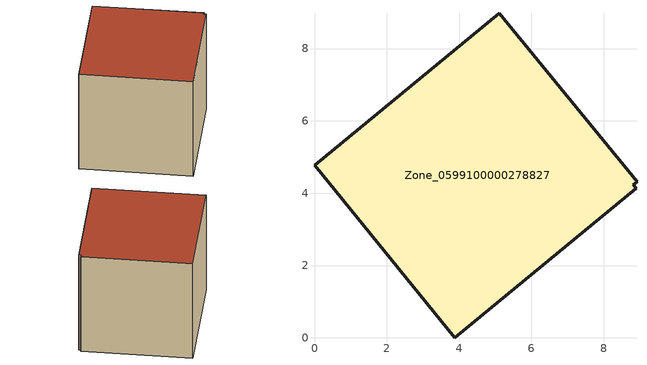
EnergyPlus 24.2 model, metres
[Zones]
Zone_0599100000278827
 floor ground (C_G): 8.92,4.32 8.82,4.24 8.9,4.14 3.88,0 0,4.77 5.11,8.98 z2.35
 wall outside (C_F): 8.92,4.32 5.11,8.98 0,4.77 3.88,0 8.9,4.14 8.82,4.24 8.92,4.32 z2.35:8.41
 roof outside (C_R): 8.82,4.24 8.92,4.32 5.11,8.98 0,4.77 3.88,0 8.9,4.14 z8.41
[BUILDING]
Pand.0599100000278827: North Axis=0; Terrain=City; Loads Convergence Tolerance Value=0.04; Temperature Convergence Tolerance Value=0.4; Solar Distribution=FullExterior; Maximum Number of Warmup Days=25; Minimum Number of Warmup Days=1
[Site:Location]
Rotterdam.The.Hague.AP_ZH_NLD Design_Conditions: Latitude=51.96; Longitude=4.45; Time Zone=1; Elevation=-4.5
[SITE:GROUNDTEMPERATURE:BUILDINGSURFACE]
18, 18, 18, 18, 18, 18, 18, 18, 18, 18, 18, 18
[MATERIAL] Thermal Absorptance=0.9; Solar Absorptance=0.7; Visible Absorptance=0.7
Name | Roughness | Thickness | Conductivity | Density | Specific Heat
G.TI.1946-1964 | MediumSmooth | 0.15 | 1 | 540 | 1210
F.TI.1946-1964 | Rough | 0.3 | 0.857143 | 1920 | 840
R.TI.1946-1964 | MediumRough | 0.2 | 0.277778 | 1500 | 1000
[CONSTRUCTION]
C_G: G.TI.1946-1964
C_F: F.TI.1946-1964
C_R: R.TI.1946-1964
[ZONE]
Zone_0599100000278827: Type=1; Multiplier=1; Ceiling Height=Autocalculate; Volume=Autocalculate; Floor Area=autocalculate; Part of Total Floor Area=Yes
[ZONEINFILTRATION:DESIGNFLOWRATE]
Infil_Zone_0599100000278827: Zone or ZoneList or Space or SpaceList=Zone_0599100000278827; Schedule=AlwaysOn; Design Flow Rate Calculation Method=Flow/Area; Flow Rate per Floor Area=0.003; Constant Term Coefficient=1; Temperature Term Coefficient=0; Velocity Term Coefficient=0; Velocity Squared Term Coefficient=0
[HVACTEMPLATE:ZONE:IDEALLOADSAIRSYSTEM]
Zone_0599100000278827: Maximum Heating Supply Air Temperature=50; Minimum Cooling Supply Air Temperature=13; Maximum Heating Supply Air Humidity Ratio=0.0156; Minimum Cooling Supply Air Humidity Ratio=0.0077; Heating Limit=NoLimit; Cooling Limit=NoLimit; Dehumidification Control Type=ConstantSensibleHeatRatio; Cooling Sensible Heat Ratio=0.7; Dehumidification Setpoint=60; Humidification Control Type=None; Humidification Setpoint=30; Outdoor Air Method=None; Outdoor Air Flow Rate per Person=0.00944; Outdoor Air Flow Rate per Zone Floor Area=0; Outdoor Air Flow Rate per Zone=0; Demand Controlled Ventilation Type=None; Outdoor Air Economizer Type=NoEconomizer; Heat Recovery Type=None; Sensible Heat Recovery Effectiveness=0.7; Latent Heat Recovery Effectiveness=0.65
[ZONECONTROL:THERMOSTAT]
ThermostatControl_Zone_0599100000278827: Zone or ZoneList=Zone_0599100000278827; Control Type Schedule=DualSetpointControlType; Control 1=Thermostat_Zone_0599100000278827; Temperature Difference Between Cutout And Setpoint=0
[THERMOSTATSETPOINT:DUALSETPOINT]
Thermostat_Zone_0599100000278827: Heating Setpoint Temperature Schedule=HeatingSetpoint_Zone_0599100000278827; Cooling Setpoint Temperature Schedule=CoolingSetpoint_Zone_0599100000278827
[SCHEDULE:COMPACT]
HeatingSetpoint_Zone_0599100000278827: Through: 12/31, For: AllDays, Until: 24:00, 21
CoolingSetpoint_Zone_0599100000278827: Through: 12/31, For: AllDays, Until: 24:00, 24
DualSetpointControlType: Through: 12/31, For: AllDays, Until: 24:00, 4
AlwaysOn: Through: 12/31, For: AllDays, Until: 24:00, 1
